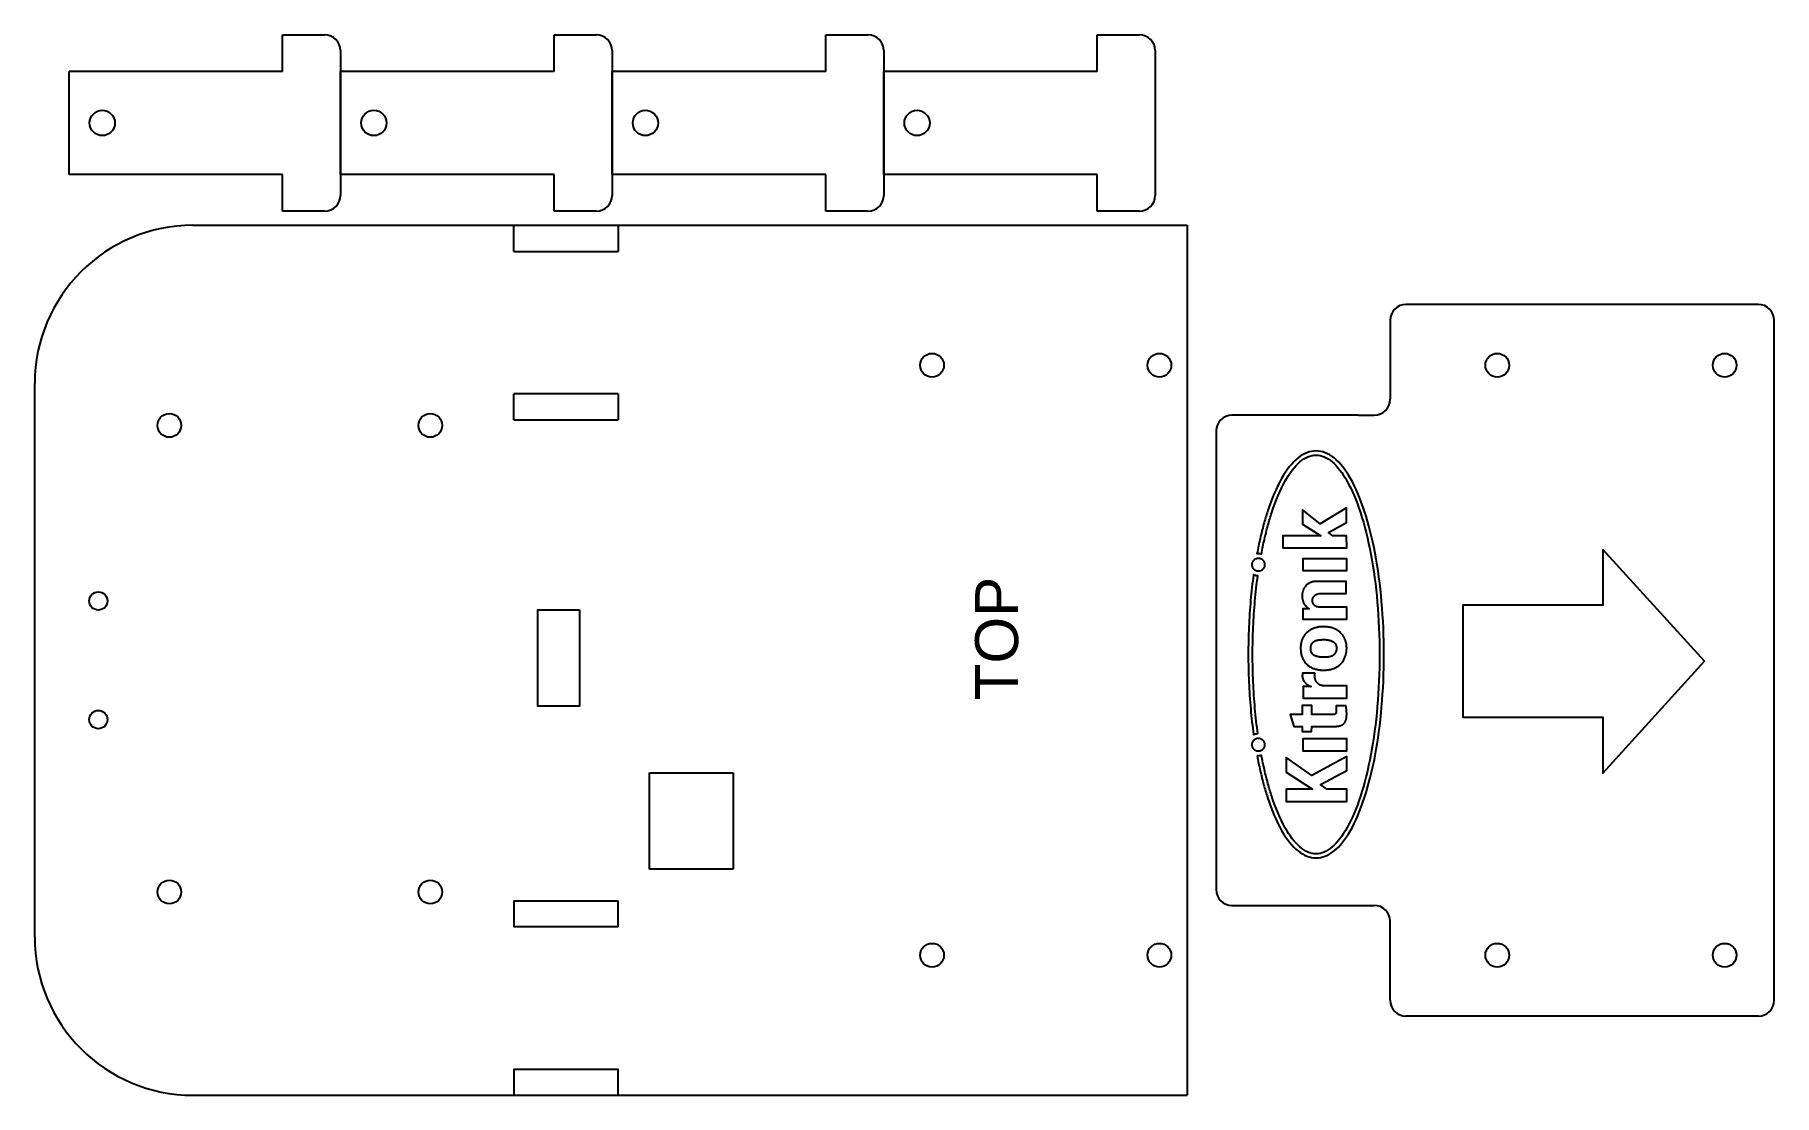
# Model space of a CAD drawing. Header units: millimetres. Extents: x 307 to 527, y 234 to 368.
import ezdxf

# ---------------------------------------------------------------- set-up
doc = ezdxf.new("R2010")
doc.units = ezdxf.units.MM
doc.header["$MEASUREMENT"] = 0
doc.layers.add('LAYER_1', color=7, linetype='Continuous')
doc.styles.get("Standard").update_dxf_attribs({"font": 'arial.ttf'})

# ---------------------------------------------------------------- blocks, each defined once
blk = doc.blocks.new('kitronik logo stritched')
at = {"layer": 'LAYER_1', "color": 7}
for points in [[(275.676, 1586.781), (275.581, 1586.763), (275.486, 1586.744), (275.392, 1586.725), (275.298, 1586.705), (275.205, 1586.686), (275.112, 1586.666), (275.02, 1586.645), (274.929, 1586.624), (274.838, 1586.603), (274.748, 1586.582), (274.659, 1586.56), (274.57, 1586.538), (274.481, 1586.516), (274.394, 1586.493), (274.307, 1586.47), (274.221, 1586.447), (274.135, 1586.423), (274.05, 1586.399), (273.966, 1586.374), (273.882, 1586.349), (273.799, 1586.324), (273.717, 1586.299), (273.636, 1586.273), (273.555, 1586.247), (273.311, 1586.165), (273.076, 1586.08), (272.851, 1585.994), (272.635, 1585.905), (272.429, 1585.814), (272.233, 1585.721), (272.047, 1585.625), (271.87, 1585.528), (271.704, 1585.429), (271.547, 1585.329), (271.401, 1585.226), (271.266, 1585.122), (271.14, 1585.017), (271.025, 1584.909), (270.921, 1584.801), (270.827, 1584.691), (270.744, 1584.58), (270.671, 1584.467), (270.61, 1584.354), (270.56, 1584.239), (270.52, 1584.124), (270.492, 1584.007), (270.475, 1583.89), (270.469, 1583.771), (270.475, 1583.653), (270.492, 1583.536), (270.52, 1583.419), (270.56, 1583.304), (270.61, 1583.189), (270.671, 1583.076), (270.744, 1582.963), (270.827, 1582.852), (270.921, 1582.742), (271.025, 1582.634), (271.14, 1582.527), (271.266, 1582.421), (271.401, 1582.317), (271.547, 1582.215), (271.704, 1582.114), (271.87, 1582.015), (272.047, 1581.918), (272.233, 1581.823), (272.429, 1581.73), (272.635, 1581.639), (272.851, 1581.55), (273.076, 1581.463), (273.311, 1581.379), (273.555, 1581.296), (273.802, 1581.218), (274.056, 1581.143), (274.316, 1581.071), (274.582, 1581.002), (274.854, 1580.936), (275.131, 1580.874), (275.414, 1580.814), (275.702, 1580.758), (275.996, 1580.704), (276.294, 1580.654), (276.596, 1580.608), (276.903, 1580.564), (277.215, 1580.524), (277.53, 1580.487), (277.849, 1580.454), (278.171, 1580.424), (278.497, 1580.397), (278.826, 1580.374), (279.158, 1580.355), (279.493, 1580.338), (279.83, 1580.326), (280.17, 1580.317), (280.512, 1580.311), (280.855, 1580.309), (281.199, 1580.311), (281.541, 1580.317), (281.88, 1580.326), (282.218, 1580.338), (282.552, 1580.355), (282.884, 1580.374), (283.213, 1580.397), (283.539, 1580.424), (283.862, 1580.454), (284.181, 1580.487), (284.496, 1580.524), (284.807, 1580.564), (285.114, 1580.608), (285.417, 1580.654), (285.715, 1580.704), (286.008, 1580.758), (286.296, 1580.814), (286.579, 1580.874), (286.857, 1580.936), (287.129, 1581.002), (287.395, 1581.071), (287.655, 1581.143), (287.908, 1581.218), (288.156, 1581.296), (288.4, 1581.379), (288.634, 1581.463), (288.86, 1581.55), (289.075, 1581.639), (289.281, 1581.73), (289.478, 1581.823), (289.664, 1581.918), (289.84, 1582.015), (290.007, 1582.114), (290.163, 1582.215), (290.309, 1582.317), (290.445, 1582.421), (290.571, 1582.527), (290.686, 1582.634), (290.79, 1582.742), (290.884, 1582.852), (290.967, 1582.963), (291.039, 1583.076), (291.101, 1583.189), (291.151, 1583.304), (291.191, 1583.419), (291.219, 1583.536), (291.236, 1583.653), (291.242, 1583.771), (291.236, 1583.89), (291.219, 1584.007), (291.191, 1584.124), (291.151, 1584.239), (291.101, 1584.354), (291.039, 1584.467), (290.967, 1584.58), (290.884, 1584.691), (290.79, 1584.801), (290.686, 1584.909), (290.571, 1585.017), (290.445, 1585.122), (290.309, 1585.226), (290.163, 1585.329), (290.007, 1585.429), (289.84, 1585.528), (289.664, 1585.625), (289.478, 1585.721), (289.281, 1585.814), (289.075, 1585.905), (288.86, 1585.994), (288.634, 1586.08), (288.4, 1586.165), (288.156, 1586.247), (288.074, 1586.273), (287.991, 1586.299), (287.908, 1586.325), (287.824, 1586.35), (287.739, 1586.375), (287.654, 1586.4), (287.568, 1586.424), (287.481, 1586.448), (287.393, 1586.472), (287.305, 1586.496), (287.216, 1586.519), (287.126, 1586.541), (287.036, 1586.564), (286.945, 1586.586), (286.854, 1586.607), (286.762, 1586.629), (286.669, 1586.65), (286.575, 1586.67), (286.481, 1586.691), (286.387, 1586.711), (286.292, 1586.73), (286.196, 1586.749), (286.099, 1586.768), (286.002, 1586.787), (286.003, 1586.784), (286.003, 1586.781), (286.004, 1586.778), (286.004, 1586.776), (286.004, 1586.773), (286.004, 1586.77), (286.005, 1586.767), (286.005, 1586.764), (286.005, 1586.762), (286.005, 1586.759), (286.005, 1586.756), (286.005, 1586.753), (286.006, 1586.75), (286.006, 1586.747), (286.006, 1586.744), (286.006, 1586.742), (286.006, 1586.739), (286.006, 1586.736), (286.006, 1586.733), (286.006, 1586.73), (286.006, 1586.727), (286.006, 1586.724), (286.006, 1586.721), (286.006, 1586.718), (286.006, 1586.711), (286.006, 1586.705), (286.006, 1586.698), (286.005, 1586.691), (286.005, 1586.685), (286.005, 1586.678), (286.004, 1586.672), (286.004, 1586.665), (286.003, 1586.659), (286.003, 1586.652), (286.002, 1586.646), (286.001, 1586.639), (286, 1586.633), (285.999, 1586.626), (285.998, 1586.62), (285.997, 1586.613), (285.996, 1586.607), (285.995, 1586.601), (285.994, 1586.594), (285.993, 1586.588), (285.991, 1586.582), (285.99, 1586.575), (285.989, 1586.569), (285.987, 1586.563), (286.082, 1586.545), (286.176, 1586.526), (286.27, 1586.507), (286.363, 1586.488), (286.455, 1586.469), (286.547, 1586.449), (286.639, 1586.428), (286.729, 1586.408), (286.819, 1586.387), (286.909, 1586.366), (286.998, 1586.344), (287.086, 1586.322), (287.174, 1586.3), (287.261, 1586.278), (287.347, 1586.255), (287.433, 1586.232), (287.518, 1586.208), (287.602, 1586.184), (287.686, 1586.16), (287.769, 1586.135), (287.851, 1586.11), (287.933, 1586.085), (288.014, 1586.06), (288.094, 1586.034), (288.323, 1585.957), (288.544, 1585.877), (288.756, 1585.796), (288.959, 1585.713), (289.154, 1585.627), (289.34, 1585.54), (289.517, 1585.452), (289.685, 1585.361), (289.843, 1585.27), (289.992, 1585.176), (290.132, 1585.082), (290.262, 1584.986), (290.382, 1584.889), (290.493, 1584.791), (290.593, 1584.691), (290.683, 1584.592), (290.764, 1584.491), (290.834, 1584.389), (290.893, 1584.287), (290.942, 1584.185), (290.98, 1584.082), (291.008, 1583.979), (291.024, 1583.875), (291.03, 1583.771), (291.024, 1583.668), (291.008, 1583.564), (290.98, 1583.461), (290.942, 1583.358), (290.893, 1583.256), (290.834, 1583.154), (290.764, 1583.052), (290.683, 1582.952), (290.593, 1582.852), (290.493, 1582.752), (290.382, 1582.654), (290.262, 1582.557), (290.132, 1582.461), (289.992, 1582.367), (289.843, 1582.273), (289.685, 1582.182), (289.517, 1582.091), (289.34, 1582.002), (289.154, 1581.915), (288.959, 1581.83), (288.756, 1581.747), (288.544, 1581.665), (288.323, 1581.586), (288.094, 1581.509), (287.849, 1581.432), (287.598, 1581.357), (287.34, 1581.286), (287.076, 1581.218), (286.807, 1581.153), (286.532, 1581.091), (286.252, 1581.032), (285.966, 1580.976), (285.675, 1580.924), (285.38, 1580.874), (285.08, 1580.828), (284.775, 1580.785), (284.467, 1580.745), (284.154, 1580.709), (283.838, 1580.676), (283.518, 1580.646), (283.195, 1580.62), (282.868, 1580.597), (282.539, 1580.578), (282.207, 1580.562), (281.872, 1580.549), (281.535, 1580.541), (281.196, 1580.535), (280.855, 1580.533), (280.514, 1580.535), (280.175, 1580.541), (279.838, 1580.549), (279.504, 1580.562), (279.171, 1580.578), (278.842, 1580.597), (278.516, 1580.62), (278.192, 1580.646), (277.872, 1580.676), (277.556, 1580.709), (277.244, 1580.745), (276.935, 1580.785), (276.631, 1580.828), (276.331, 1580.874), (276.035, 1580.924), (275.744, 1580.976), (275.459, 1581.032), (275.178, 1581.091), (274.903, 1581.153), (274.634, 1581.218), (274.371, 1581.286), (274.113, 1581.357), (273.862, 1581.432), (273.617, 1581.509), (273.388, 1581.586), (273.167, 1581.665), (272.955, 1581.747), (272.751, 1581.83), (272.557, 1581.915), (272.371, 1582.002), (272.194, 1582.091), (272.026, 1582.182), (271.868, 1582.273), (271.719, 1582.367), (271.579, 1582.461), (271.449, 1582.557), (271.329, 1582.654), (271.218, 1582.752), (271.118, 1582.852), (271.027, 1582.952), (270.947, 1583.052), (270.877, 1583.154), (270.818, 1583.256), (270.769, 1583.358), (270.73, 1583.461), (270.703, 1583.564), (270.686, 1583.668), (270.681, 1583.771), (270.686, 1583.875), (270.703, 1583.979), (270.73, 1584.082), (270.769, 1584.185), (270.818, 1584.287), (270.877, 1584.389), (270.947, 1584.491), (271.027, 1584.592), (271.118, 1584.691), (271.218, 1584.791), (271.329, 1584.889), (271.449, 1584.986), (271.579, 1585.082), (271.719, 1585.176), (271.868, 1585.27), (272.026, 1585.361), (272.194, 1585.452), (272.371, 1585.54), (272.557, 1585.627), (272.751, 1585.713), (272.955, 1585.796), (273.167, 1585.877), (273.388, 1585.957), (273.617, 1586.034), (273.696, 1586.059), (273.776, 1586.084), (273.856, 1586.109), (273.938, 1586.134), (274.019, 1586.158), (274.102, 1586.182), (274.185, 1586.206), (274.269, 1586.229), (274.354, 1586.252), (274.439, 1586.275), (274.525, 1586.297), (274.611, 1586.319), (274.698, 1586.341), (274.786, 1586.362), (274.874, 1586.383), (274.963, 1586.404), (275.052, 1586.424), (275.142, 1586.444), (275.233, 1586.464), (275.324, 1586.484), (275.416, 1586.503), (275.508, 1586.521), (275.601, 1586.54), (275.695, 1586.558), (275.693, 1586.564), (275.691, 1586.571), (275.69, 1586.577), (275.688, 1586.584), (275.687, 1586.59), (275.685, 1586.597), (275.684, 1586.603), (275.683, 1586.61), (275.681, 1586.616), (275.68, 1586.623), (275.679, 1586.63), (275.678, 1586.636), (275.677, 1586.643), (275.677, 1586.649), (275.676, 1586.656), (275.675, 1586.663), (275.674, 1586.67), (275.674, 1586.677), (275.673, 1586.683), (275.673, 1586.69), (275.673, 1586.697), (275.673, 1586.704), (275.672, 1586.711), (275.672, 1586.718)], [(275.672, 1586.718), (275.672, 1586.721), (275.672, 1586.723), (275.673, 1586.726), (275.673, 1586.728), (275.673, 1586.731), (275.673, 1586.734), (275.673, 1586.736), (275.673, 1586.739), (275.673, 1586.741), (275.673, 1586.744), (275.673, 1586.747), (275.674, 1586.749), (275.674, 1586.752), (275.674, 1586.754), (275.674, 1586.757), (275.674, 1586.76), (275.674, 1586.762), (275.675, 1586.765), (275.675, 1586.768), (275.675, 1586.77), (275.675, 1586.773), (275.675, 1586.776), (275.676, 1586.778), (275.676, 1586.781)], [(273.349, 1585.302), (273.349, 1582.208), (273.98, 1582.208), (273.98, 1583.229), (274.224, 1583.54), (274.934, 1582.208), (275.649, 1582.208), (274.683, 1583.991), (275.593, 1585.302), (274.845, 1585.302), (273.973, 1583.954), (273.973, 1585.302), (273.349, 1585.302), (273.349, 1585.302)], [(286.287, 1585.467), (286.287, 1582.208), (286.906, 1582.222), (286.906, 1582.921), (287.075, 1583.14), (287.586, 1582.223), (288.337, 1582.223), (287.52, 1583.558), (288.235, 1584.465), (287.504, 1584.465), (286.909, 1583.524), (286.909, 1585.467), (286.287, 1585.467), (286.287, 1585.467)], [(275.943, 1582.208), (276.547, 1582.208), (276.547, 1584.446), (275.943, 1584.446), (275.943, 1582.208), (275.943, 1582.208)], [(281.156, 1584.045), (281.211, 1584.042), (281.228, 1584.04), (281.244, 1584.038), (281.26, 1584.035), (281.274, 1584.033), (281.288, 1584.029), (281.302, 1584.026), (281.315, 1584.022), (281.327, 1584.019), (281.338, 1584.015), (281.35, 1584.01), (281.36, 1584.006), (281.37, 1584.001), (281.38, 1583.996), (281.389, 1583.991), (281.398, 1583.986), (281.407, 1583.981), (281.415, 1583.976), (281.422, 1583.971), (281.43, 1583.966), (281.437, 1583.96), (281.451, 1583.949), (281.465, 1583.936), (281.478, 1583.923), (281.491, 1583.908), (281.503, 1583.893), (281.514, 1583.876), (281.525, 1583.859), (281.535, 1583.841), (281.544, 1583.821), (281.553, 1583.8), (281.561, 1583.778), (281.569, 1583.755), (281.576, 1583.73), (281.582, 1583.704), (281.588, 1583.677), (281.593, 1583.649), (281.597, 1583.618), (281.601, 1583.587), (281.604, 1583.554), (281.607, 1583.519), (281.609, 1583.483), (281.611, 1583.445), (281.611, 1583.406), (281.612, 1583.365), (281.611, 1583.323), (281.609, 1583.282), (281.607, 1583.242), (281.602, 1583.202), (281.597, 1583.163), (281.59, 1583.125), (281.581, 1583.088), (281.571, 1583.053), (281.56, 1583.018), (281.547, 1582.985), (281.532, 1582.953), (281.516, 1582.923), (281.498, 1582.895), (281.478, 1582.868), (281.456, 1582.843), (281.433, 1582.821), (281.407, 1582.801), (281.379, 1582.783), (281.35, 1582.767), (281.318, 1582.754), (281.284, 1582.744), (281.248, 1582.737), (281.209, 1582.732), (281.168, 1582.73), (281.14, 1582.731), (281.113, 1582.733), (281.088, 1582.737), (281.063, 1582.741), (281.039, 1582.747), (281.017, 1582.754), (280.995, 1582.761), (280.975, 1582.77), (280.955, 1582.779), (280.937, 1582.789), (280.919, 1582.799), (280.903, 1582.81), (280.887, 1582.822), (280.873, 1582.833), (280.859, 1582.845), (280.846, 1582.857), (280.834, 1582.869), (280.823, 1582.881), (280.813, 1582.893), (280.803, 1582.905), (280.795, 1582.916), (280.787, 1582.927), (280.78, 1582.938), (280.773, 1582.947), (280.769, 1582.957), (280.764, 1582.967), (280.759, 1582.977), (280.755, 1582.989), (280.751, 1583.002), (280.746, 1583.016), (280.743, 1583.03), (280.739, 1583.046), (280.735, 1583.062), (280.732, 1583.079), (280.729, 1583.097), (280.726, 1583.115), (280.723, 1583.135), (280.721, 1583.155), (280.719, 1583.176), (280.717, 1583.197), (280.715, 1583.22), (280.713, 1583.243), (280.712, 1583.267), (280.711, 1583.291), (280.71, 1583.316), (280.709, 1583.342), (280.709, 1583.368), (280.709, 1583.395), (280.709, 1583.435), (280.71, 1583.474), (280.713, 1583.511), (280.716, 1583.547), (280.72, 1583.582), (280.724, 1583.615), (280.73, 1583.646), (280.736, 1583.677), (280.742, 1583.706), (280.75, 1583.734), (280.758, 1583.76), (280.767, 1583.785), (280.776, 1583.808), (280.786, 1583.831), (280.796, 1583.852), (280.807, 1583.871), (280.818, 1583.89), (280.83, 1583.907), (280.842, 1583.922), (280.854, 1583.937), (280.867, 1583.95), (280.88, 1583.961), (280.894, 1583.972), (280.907, 1583.981), (280.918, 1583.988), (280.93, 1583.994), (280.941, 1584), (280.953, 1584.005), (280.964, 1584.01), (280.976, 1584.014), (280.988, 1584.018), (280.999, 1584.022), (281.011, 1584.026), (281.022, 1584.029), (281.033, 1584.031), (281.044, 1584.034), (281.055, 1584.036), (281.065, 1584.038), (281.075, 1584.039), (281.084, 1584.041), (281.093, 1584.042), (281.101, 1584.043), (281.109, 1584.044), (281.116, 1584.044), (281.122, 1584.045), (281.128, 1584.045), (281.132, 1584.045), (281.136, 1584.045), (281.156, 1584.045)], [(285.134, 1582.208), (285.737, 1582.208), (285.737, 1584.446), (285.134, 1584.446), (285.134, 1582.208), (285.134, 1582.208)]]:
    blk.add_lwpolyline(points, dxfattribs=at)
for points in [[(276.563, 1586.718), (276.562, 1586.741), (276.56, 1586.763), (276.556, 1586.785), (276.551, 1586.807), (276.545, 1586.828), (276.538, 1586.848), (276.529, 1586.868), (276.519, 1586.887), (276.508, 1586.905), (276.496, 1586.923), (276.483, 1586.939), (276.47, 1586.955), (276.455, 1586.969), (276.439, 1586.983), (276.422, 1586.996), (276.405, 1587.007), (276.387, 1587.017), (276.368, 1587.026), (276.349, 1587.034), (276.329, 1587.041), (276.309, 1587.046), (276.288, 1587.05), (276.267, 1587.052), (276.245, 1587.053), (276.223, 1587.052), (276.202, 1587.05), (276.181, 1587.046), (276.161, 1587.041), (276.141, 1587.034), (276.121, 1587.026), (276.103, 1587.017), (276.085, 1587.007), (276.067, 1586.996), (276.051, 1586.983), (276.035, 1586.969), (276.021, 1586.955), (276.007, 1586.939), (275.994, 1586.923), (275.982, 1586.905), (275.971, 1586.887), (275.961, 1586.868), (275.952, 1586.848), (275.945, 1586.828), (275.939, 1586.807), (275.934, 1586.785), (275.93, 1586.763), (275.928, 1586.741), (275.928, 1586.718), (275.928, 1586.695), (275.93, 1586.672), (275.934, 1586.65), (275.939, 1586.629), (275.945, 1586.608), (275.952, 1586.588), (275.961, 1586.568), (275.971, 1586.549), (275.982, 1586.531), (275.994, 1586.513), (276.007, 1586.497), (276.021, 1586.481), (276.035, 1586.467), (276.051, 1586.453), (276.067, 1586.44), (276.085, 1586.429), (276.103, 1586.419), (276.121, 1586.409), (276.141, 1586.402), (276.161, 1586.395), (276.181, 1586.39), (276.202, 1586.386), (276.223, 1586.384), (276.245, 1586.383), (276.267, 1586.384), (276.288, 1586.386), (276.309, 1586.39), (276.329, 1586.395), (276.349, 1586.402), (276.368, 1586.409), (276.387, 1586.419), (276.405, 1586.429), (276.422, 1586.44), (276.439, 1586.453), (276.455, 1586.467), (276.47, 1586.481), (276.483, 1586.497), (276.496, 1586.513), (276.508, 1586.531), (276.519, 1586.549), (276.529, 1586.568), (276.538, 1586.588), (276.545, 1586.608), (276.551, 1586.629), (276.556, 1586.65), (276.56, 1586.672), (276.562, 1586.695)], [(280.855, 1587.01), (281.03, 1587.009), (281.205, 1587.008), (281.379, 1587.006), (281.552, 1587.002), (281.725, 1586.998), (281.897, 1586.993), (282.069, 1586.987), (282.24, 1586.98), (282.41, 1586.972), (282.579, 1586.963), (282.748, 1586.953), (282.916, 1586.943), (283.084, 1586.931), (283.25, 1586.919), (283.416, 1586.905), (283.581, 1586.891), (283.744, 1586.876), (283.907, 1586.86), (284.069, 1586.843), (284.231, 1586.825), (284.391, 1586.806), (284.55, 1586.787), (284.708, 1586.766), (284.865, 1586.745), (284.865, 1586.755), (284.866, 1586.765), (284.866, 1586.774), (284.867, 1586.784), (284.868, 1586.794), (284.869, 1586.803), (284.871, 1586.813), (284.872, 1586.822), (284.874, 1586.831), (284.876, 1586.841), (284.877, 1586.85), (284.879, 1586.859), (284.882, 1586.868), (284.884, 1586.877), (284.886, 1586.886), (284.889, 1586.895), (284.891, 1586.904), (284.894, 1586.913), (284.897, 1586.921), (284.9, 1586.93), (284.903, 1586.939), (284.907, 1586.947), (284.91, 1586.956), (284.914, 1586.964), (284.755, 1586.986), (284.595, 1587.007), (284.434, 1587.027), (284.272, 1587.046), (284.109, 1587.064), (283.945, 1587.081), (283.78, 1587.097), (283.614, 1587.113), (283.447, 1587.127), (283.279, 1587.141), (283.111, 1587.153), (282.942, 1587.165), (282.771, 1587.176), (282.6, 1587.186), (282.429, 1587.195), (282.256, 1587.203), (282.083, 1587.21), (281.91, 1587.216), (281.735, 1587.222), (281.561, 1587.226), (281.385, 1587.229), (281.209, 1587.232), (281.032, 1587.233), (280.855, 1587.234), (280.677, 1587.233), (280.499, 1587.232), (280.322, 1587.229), (280.145, 1587.226), (279.969, 1587.221), (279.793, 1587.216), (279.618, 1587.21), (279.444, 1587.202), (279.27, 1587.194), (279.097, 1587.185), (278.925, 1587.175), (278.754, 1587.164), (278.583, 1587.152), (278.413, 1587.139), (278.245, 1587.125), (278.077, 1587.11), (277.909, 1587.095), (277.743, 1587.078), (277.578, 1587.061), (277.414, 1587.042), (277.251, 1587.023), (277.089, 1587.003), (276.928, 1586.982), (276.769, 1586.96), (276.772, 1586.952), (276.775, 1586.943), (276.778, 1586.935), (276.781, 1586.926), (276.784, 1586.917), (276.787, 1586.909), (276.79, 1586.9), (276.792, 1586.891), (276.795, 1586.882), (276.797, 1586.873), (276.799, 1586.864), (276.801, 1586.855), (276.803, 1586.846), (276.805, 1586.836), (276.807, 1586.827), (276.808, 1586.818), (276.81, 1586.809), (276.811, 1586.799), (276.812, 1586.79), (276.813, 1586.78), (276.814, 1586.771), (276.815, 1586.761), (276.815, 1586.752), (276.816, 1586.742), (276.974, 1586.763), (277.133, 1586.784), (277.293, 1586.804), (277.454, 1586.823), (277.616, 1586.841), (277.779, 1586.858), (277.944, 1586.874), (278.109, 1586.889), (278.275, 1586.904), (278.442, 1586.917), (278.61, 1586.93), (278.778, 1586.941), (278.948, 1586.952), (279.118, 1586.962), (279.289, 1586.971), (279.461, 1586.979), (279.633, 1586.986), (279.806, 1586.993), (279.979, 1586.998), (280.154, 1587.002), (280.328, 1587.006), (280.503, 1587.008), (280.679, 1587.009)], [(285.752, 1586.718), (285.752, 1586.741), (285.749, 1586.763), (285.746, 1586.785), (285.741, 1586.807), (285.735, 1586.828), (285.727, 1586.848), (285.719, 1586.868), (285.709, 1586.887), (285.698, 1586.905), (285.686, 1586.923), (285.673, 1586.939), (285.66, 1586.955), (285.645, 1586.969), (285.629, 1586.983), (285.613, 1586.996), (285.595, 1587.007), (285.577, 1587.017), (285.559, 1587.026), (285.539, 1587.034), (285.52, 1587.041), (285.499, 1587.046), (285.478, 1587.05), (285.457, 1587.052), (285.435, 1587.053), (285.413, 1587.052), (285.392, 1587.05), (285.371, 1587.046), (285.351, 1587.041), (285.331, 1587.034), (285.311, 1587.026), (285.293, 1587.017), (285.275, 1587.007), (285.257, 1586.996), (285.241, 1586.983), (285.225, 1586.969), (285.21, 1586.955), (285.196, 1586.939), (285.183, 1586.923), (285.172, 1586.905), (285.161, 1586.887), (285.151, 1586.868), (285.142, 1586.848), (285.135, 1586.828), (285.129, 1586.807), (285.124, 1586.785), (285.12, 1586.763), (285.118, 1586.741), (285.117, 1586.718), (285.118, 1586.695), (285.12, 1586.672), (285.124, 1586.65), (285.129, 1586.629), (285.135, 1586.608), (285.142, 1586.588), (285.151, 1586.568), (285.161, 1586.549), (285.172, 1586.531), (285.183, 1586.513), (285.196, 1586.497), (285.21, 1586.481), (285.225, 1586.467), (285.241, 1586.453), (285.257, 1586.44), (285.275, 1586.429), (285.293, 1586.419), (285.311, 1586.409), (285.331, 1586.402), (285.351, 1586.395), (285.371, 1586.39), (285.392, 1586.386), (285.413, 1586.384), (285.435, 1586.383), (285.457, 1586.384), (285.478, 1586.386), (285.499, 1586.39), (285.52, 1586.395), (285.539, 1586.402), (285.559, 1586.409), (285.577, 1586.419), (285.595, 1586.429), (285.613, 1586.44), (285.629, 1586.453), (285.645, 1586.467), (285.66, 1586.481), (285.673, 1586.497), (285.686, 1586.513), (285.698, 1586.531), (285.709, 1586.549), (285.719, 1586.568), (285.727, 1586.588), (285.735, 1586.608), (285.741, 1586.629), (285.746, 1586.65), (285.749, 1586.672), (285.752, 1586.695)], [(277.708, 1582.212), (277.713, 1582.212), (277.718, 1582.211), (277.723, 1582.211), (277.728, 1582.211), (277.733, 1582.21), (277.738, 1582.21), (277.744, 1582.21), (277.749, 1582.209), (277.754, 1582.209), (277.759, 1582.209), (277.765, 1582.209), (277.77, 1582.209), (277.775, 1582.208), (277.781, 1582.208), (277.786, 1582.208), (277.791, 1582.208), (277.797, 1582.208), (277.802, 1582.208), (277.807, 1582.208), (277.813, 1582.208), (277.818, 1582.208), (277.824, 1582.208), (277.829, 1582.208), (277.834, 1582.208), (277.852, 1582.208), (277.871, 1582.209), (277.89, 1582.209), (277.909, 1582.21), (277.93, 1582.212), (277.95, 1582.213), (277.971, 1582.215), (277.992, 1582.216), (278.012, 1582.218), (278.033, 1582.22), (278.053, 1582.223), (278.073, 1582.225), (278.092, 1582.227), (278.111, 1582.229), (278.129, 1582.232), (278.146, 1582.234), (278.163, 1582.236), (278.178, 1582.238), (278.191, 1582.24), (278.204, 1582.242), (278.215, 1582.244), (278.224, 1582.246), (278.232, 1582.247), (278.238, 1582.248), (278.238, 1582.754), (278.229, 1582.754), (278.219, 1582.754), (278.208, 1582.754), (278.196, 1582.753), (278.184, 1582.753), (278.172, 1582.753), (278.159, 1582.752), (278.145, 1582.752), (278.132, 1582.751), (278.118, 1582.75), (278.104, 1582.75), (278.09, 1582.749), (278.076, 1582.749), (278.062, 1582.748), (278.048, 1582.747), (278.034, 1582.747), (278.021, 1582.746), (278.008, 1582.746), (277.995, 1582.745), (277.983, 1582.745), (277.972, 1582.745), (277.961, 1582.745), (277.951, 1582.744), (277.942, 1582.744), (277.94, 1582.744), (277.937, 1582.744), (277.933, 1582.745), (277.929, 1582.745), (277.925, 1582.745), (277.919, 1582.745), (277.913, 1582.746), (277.907, 1582.747), (277.901, 1582.748), (277.894, 1582.75), (277.886, 1582.751), (277.879, 1582.753), (277.872, 1582.756), (277.864, 1582.759), (277.856, 1582.762), (277.849, 1582.766), (277.842, 1582.77), (277.834, 1582.775), (277.828, 1582.78), (277.821, 1582.786), (277.815, 1582.793), (277.809, 1582.8), (277.804, 1582.808), (277.799, 1582.816), (277.797, 1582.821), (277.794, 1582.826), (277.793, 1582.831), (277.791, 1582.836), (277.789, 1582.842), (277.788, 1582.847), (277.787, 1582.853), (277.786, 1582.859), (277.785, 1582.866), (277.785, 1582.872), (277.784, 1582.879), (277.784, 1582.886), (277.783, 1582.893), (277.783, 1582.901), (277.783, 1582.909), (277.783, 1582.917), (277.783, 1582.925), (277.783, 1582.934), (277.783, 1582.943), (277.783, 1582.953), (277.783, 1582.963), (277.783, 1582.973), (277.783, 1582.984), (277.783, 1582.995), (277.783, 1583.99), (277.783, 1583.99), (278.247, 1583.99), (278.247, 1584.484), (277.783, 1584.484), (277.783, 1585.087), (277.183, 1584.901), (277.183, 1584.484), (276.914, 1584.484), (276.914, 1584), (277.183, 1583.995), (277.183, 1582.927), (277.183, 1582.901), (277.183, 1582.876), (277.183, 1582.85), (277.183, 1582.824), (277.183, 1582.797), (277.184, 1582.771), (277.185, 1582.745), (277.187, 1582.719), (277.189, 1582.693), (277.191, 1582.668), (277.195, 1582.642), (277.199, 1582.617), (277.204, 1582.592), (277.209, 1582.567), (277.216, 1582.543), (277.224, 1582.519), (277.233, 1582.496), (277.243, 1582.473), (277.254, 1582.45), (277.267, 1582.429), (277.281, 1582.408), (277.297, 1582.387), (277.314, 1582.367), (277.333, 1582.348), (277.351, 1582.332), (277.368, 1582.317), (277.387, 1582.304), (277.405, 1582.291), (277.424, 1582.28), (277.442, 1582.27), (277.461, 1582.261), (277.48, 1582.253), (277.498, 1582.246), (277.516, 1582.24), (277.534, 1582.235), (277.552, 1582.23), (277.569, 1582.227), (277.586, 1582.223), (277.602, 1582.221), (277.617, 1582.219), (277.632, 1582.217), (277.646, 1582.216), (277.659, 1582.215), (277.671, 1582.214), (277.682, 1582.213), (277.692, 1582.213), (277.7, 1582.213)], [(279.892, 1583.825), (279.892, 1584.468), (279.882, 1584.468), (279.872, 1584.467), (279.862, 1584.468), (279.851, 1584.468), (279.839, 1584.469), (279.827, 1584.47), (279.815, 1584.471), (279.802, 1584.472), (279.788, 1584.473), (279.774, 1584.474), (279.759, 1584.474), (279.743, 1584.474), (279.727, 1584.473), (279.71, 1584.471), (279.693, 1584.469), (279.674, 1584.466), (279.655, 1584.462), (279.635, 1584.457), (279.615, 1584.451), (279.593, 1584.443), (279.571, 1584.434), (279.547, 1584.424), (279.523, 1584.412), (279.498, 1584.398), (279.482, 1584.388), (279.466, 1584.377), (279.45, 1584.364), (279.435, 1584.351), (279.419, 1584.336), (279.404, 1584.32), (279.389, 1584.304), (279.374, 1584.287), (279.359, 1584.27), (279.345, 1584.252), (279.331, 1584.234), (279.318, 1584.215), (279.305, 1584.197), (279.293, 1584.178), (279.281, 1584.16), (279.27, 1584.142), (279.26, 1584.125), (279.25, 1584.108), (279.242, 1584.092), (279.234, 1584.076), (279.226, 1584.061), (279.22, 1584.048), (279.215, 1584.035), (279.211, 1584.024), (279.211, 1584.427), (278.622, 1584.427), (278.622, 1584.427), (278.622, 1582.208), (279.257, 1582.208), (279.257, 1583.403), (279.258, 1583.423), (279.26, 1583.443), (279.263, 1583.462), (279.267, 1583.482), (279.272, 1583.501), (279.278, 1583.519), (279.285, 1583.538), (279.292, 1583.556), (279.301, 1583.574), (279.31, 1583.591), (279.32, 1583.608), (279.33, 1583.625), (279.341, 1583.641), (279.352, 1583.656), (279.364, 1583.671), (279.376, 1583.685), (279.389, 1583.698), (279.401, 1583.711), (279.414, 1583.723), (279.427, 1583.734), (279.44, 1583.745), (279.452, 1583.754), (279.465, 1583.763), (279.478, 1583.77), (279.499, 1583.782), (279.52, 1583.791), (279.543, 1583.8), (279.565, 1583.808), (279.588, 1583.814), (279.611, 1583.819), (279.635, 1583.824), (279.658, 1583.827), (279.681, 1583.83), (279.703, 1583.832), (279.725, 1583.833), (279.746, 1583.834), (279.766, 1583.834), (279.786, 1583.834), (279.804, 1583.833), (279.821, 1583.832), (279.836, 1583.831), (279.85, 1583.83), (279.862, 1583.829), (279.872, 1583.828), (279.881, 1583.827), (279.887, 1583.826), (279.89, 1583.825)], [(280.845, 1584.53), (280.797, 1584.517), (280.752, 1584.503), (280.708, 1584.487), (280.666, 1584.47), (280.627, 1584.451), (280.589, 1584.432), (280.554, 1584.411), (280.52, 1584.39), (280.488, 1584.368), (280.458, 1584.345), (280.43, 1584.322), (280.403, 1584.299), (280.379, 1584.275), (280.355, 1584.251), (280.334, 1584.227), (280.314, 1584.204), (280.295, 1584.181), (280.267, 1584.143), (280.242, 1584.105), (280.218, 1584.066), (280.197, 1584.027), (280.177, 1583.987), (280.159, 1583.948), (280.144, 1583.909), (280.129, 1583.87), (280.117, 1583.832), (280.106, 1583.794), (280.096, 1583.757), (280.088, 1583.72), (280.081, 1583.685), (280.075, 1583.65), (280.07, 1583.617), (280.065, 1583.585), (280.062, 1583.554), (280.06, 1583.525), (280.058, 1583.498), (280.057, 1583.472), (280.056, 1583.448), (280.055, 1583.427), (280.055, 1583.407), (280.055, 1583.39), (280.056, 1583.333), (280.058, 1583.278), (280.063, 1583.225), (280.068, 1583.174), (280.075, 1583.125), (280.084, 1583.078), (280.094, 1583.032), (280.104, 1582.989), (280.116, 1582.947), (280.129, 1582.907), (280.142, 1582.869), (280.157, 1582.833), (280.172, 1582.798), (280.187, 1582.765), (280.203, 1582.734), (280.219, 1582.704), (280.236, 1582.677), (280.252, 1582.65), (280.269, 1582.626), (280.286, 1582.603), (280.303, 1582.582), (280.319, 1582.562), (280.335, 1582.544), (280.351, 1582.527), (280.387, 1582.491), (280.424, 1582.458), (280.463, 1582.428), (280.502, 1582.4), (280.542, 1582.375), (280.582, 1582.352), (280.623, 1582.331), (280.663, 1582.312), (280.704, 1582.295), (280.744, 1582.28), (280.784, 1582.267), (280.822, 1582.256), (280.86, 1582.246), (280.897, 1582.238), (280.933, 1582.23), (280.967, 1582.225), (280.999, 1582.22), (281.029, 1582.216), (281.057, 1582.213), (281.083, 1582.211), (281.107, 1582.21), (281.128, 1582.209), (281.146, 1582.208), (281.16, 1582.208), (281.208, 1582.209), (281.254, 1582.211), (281.299, 1582.215), (281.342, 1582.22), (281.384, 1582.226), (281.424, 1582.233), (281.462, 1582.242), (281.5, 1582.251), (281.535, 1582.262), (281.57, 1582.273), (281.603, 1582.285), (281.634, 1582.297), (281.664, 1582.311), (281.693, 1582.324), (281.72, 1582.338), (281.746, 1582.352), (281.771, 1582.367), (281.794, 1582.381), (281.816, 1582.396), (281.837, 1582.41), (281.856, 1582.425), (281.874, 1582.439), (281.891, 1582.452), (281.906, 1582.466), (281.924, 1582.483), (281.943, 1582.501), (281.963, 1582.522), (281.983, 1582.544), (282.003, 1582.568), (282.023, 1582.593), (282.044, 1582.621), (282.064, 1582.65), (282.084, 1582.681), (282.104, 1582.714), (282.123, 1582.749), (282.142, 1582.786), (282.16, 1582.825), (282.177, 1582.865), (282.193, 1582.908), (282.208, 1582.953), (282.222, 1583), (282.234, 1583.049), (282.245, 1583.099), (282.254, 1583.152), (282.261, 1583.208), (282.266, 1583.265), (282.27, 1583.324), (282.271, 1583.386), (282.27, 1583.43), (282.268, 1583.475), (282.265, 1583.519), (282.26, 1583.563), (282.255, 1583.607), (282.247, 1583.651), (282.239, 1583.694), (282.229, 1583.737), (282.218, 1583.779), (282.206, 1583.821), (282.192, 1583.862), (282.177, 1583.903), (282.161, 1583.943), (282.143, 1583.982), (282.124, 1584.021), (282.104, 1584.058), (282.082, 1584.095), (282.059, 1584.13), (282.034, 1584.165), (282.009, 1584.199), (281.981, 1584.231), (281.953, 1584.262), (281.923, 1584.292), (281.891, 1584.321), (281.867, 1584.341), (281.843, 1584.36), (281.818, 1584.379), (281.793, 1584.396), (281.768, 1584.412), (281.743, 1584.427), (281.717, 1584.441), (281.691, 1584.454), (281.665, 1584.466), (281.639, 1584.478), (281.612, 1584.488), (281.585, 1584.498), (281.558, 1584.507), (281.531, 1584.515), (281.503, 1584.523), (281.476, 1584.529), (281.447, 1584.535), (281.419, 1584.541), (281.391, 1584.545), (281.362, 1584.549), (281.333, 1584.553), (281.303, 1584.556), (281.274, 1584.558), (281.244, 1584.56), (281.18, 1584.563), (281.18, 1584.563), (281.18, 1584.563), (281.002, 1584.556), (280.948, 1584.549), (280.895, 1584.54)], [(283.582, 1583.96), (283.604, 1583.96), (283.624, 1583.959), (283.643, 1583.957), (283.662, 1583.954), (283.68, 1583.95), (283.697, 1583.946), (283.713, 1583.941), (283.728, 1583.936), (283.743, 1583.93), (283.757, 1583.923), (283.77, 1583.916), (283.782, 1583.909), (283.794, 1583.901), (283.806, 1583.893), (283.816, 1583.884), (283.827, 1583.875), (283.836, 1583.866), (283.846, 1583.857), (283.854, 1583.848), (283.863, 1583.838), (283.871, 1583.829), (283.878, 1583.819), (283.885, 1583.81), (283.892, 1583.8), (283.897, 1583.794), (283.901, 1583.786), (283.906, 1583.778), (283.911, 1583.77), (283.916, 1583.761), (283.92, 1583.751), (283.925, 1583.741), (283.929, 1583.73), (283.934, 1583.718), (283.938, 1583.706), (283.942, 1583.693), (283.946, 1583.68), (283.95, 1583.667), (283.954, 1583.653), (283.957, 1583.638), (283.96, 1583.623), (283.963, 1583.608), (283.966, 1583.592), (283.968, 1583.575), (283.97, 1583.558), (283.971, 1583.541), (283.973, 1583.524), (283.973, 1583.506), (283.973, 1583.487), (283.973, 1582.232), (284.582, 1582.232), (284.582, 1582.232), (284.582, 1583.751), (284.581, 1583.784), (284.579, 1583.818), (284.576, 1583.85), (284.572, 1583.883), (284.567, 1583.914), (284.56, 1583.945), (284.553, 1583.976), (284.544, 1584.006), (284.533, 1584.035), (284.522, 1584.064), (284.509, 1584.092), (284.495, 1584.119), (284.479, 1584.146), (284.463, 1584.172), (284.444, 1584.198), (284.425, 1584.222), (284.404, 1584.246), (284.382, 1584.27), (284.358, 1584.292), (284.333, 1584.314), (284.307, 1584.335), (284.279, 1584.355), (284.25, 1584.374), (284.219, 1584.393), (284.2, 1584.403), (284.182, 1584.413), (284.163, 1584.421), (284.144, 1584.429), (284.125, 1584.437), (284.106, 1584.443), (284.087, 1584.449), (284.069, 1584.455), (284.05, 1584.459), (284.032, 1584.464), (284.015, 1584.467), (283.998, 1584.47), (283.981, 1584.473), (283.965, 1584.476), (283.949, 1584.478), (283.935, 1584.479), (283.921, 1584.48), (283.908, 1584.481), (283.896, 1584.482), (283.885, 1584.483), (283.875, 1584.483), (283.866, 1584.483), (283.858, 1584.484), (283.852, 1584.484), (283.821, 1584.483), (283.792, 1584.482), (283.763, 1584.479), (283.735, 1584.476), (283.708, 1584.473), (283.682, 1584.468), (283.657, 1584.463), (283.633, 1584.457), (283.609, 1584.451), (283.587, 1584.444), (283.565, 1584.437), (283.544, 1584.429), (283.524, 1584.422), (283.505, 1584.413), (283.487, 1584.405), (283.47, 1584.397), (283.453, 1584.388), (283.438, 1584.379), (283.424, 1584.371), (283.41, 1584.362), (283.397, 1584.354), (283.386, 1584.346), (283.375, 1584.338), (283.365, 1584.33), (283.358, 1584.324), (283.352, 1584.319), (283.344, 1584.312), (283.337, 1584.306), (283.33, 1584.299), (283.322, 1584.292), (283.314, 1584.284), (283.306, 1584.277), (283.299, 1584.268), (283.291, 1584.26), (283.282, 1584.252), (283.274, 1584.243), (283.266, 1584.234), (283.258, 1584.225), (283.25, 1584.215), (283.243, 1584.206), (283.235, 1584.196), (283.227, 1584.186), (283.22, 1584.176), (283.213, 1584.166), (283.206, 1584.156), (283.199, 1584.145), (283.192, 1584.135), (283.186, 1584.125), (283.186, 1584.455), (282.653, 1584.455), (282.653, 1582.208), (283.262, 1582.208), (283.262, 1583.407), (283.262, 1583.439), (283.263, 1583.47), (283.263, 1583.499), (283.264, 1583.527), (283.265, 1583.553), (283.266, 1583.579), (283.268, 1583.603), (283.27, 1583.625), (283.272, 1583.647), (283.275, 1583.667), (283.278, 1583.687), (283.282, 1583.705), (283.286, 1583.723), (283.291, 1583.74), (283.297, 1583.755), (283.303, 1583.77), (283.31, 1583.785), (283.317, 1583.798), (283.326, 1583.812), (283.335, 1583.824), (283.344, 1583.836), (283.355, 1583.848), (283.367, 1583.859), (283.379, 1583.869), (283.388, 1583.878), (283.398, 1583.886), (283.408, 1583.893), (283.418, 1583.9), (283.428, 1583.907), (283.438, 1583.913), (283.448, 1583.918), (283.459, 1583.924), (283.469, 1583.928), (283.479, 1583.933), (283.489, 1583.937), (283.498, 1583.941), (283.508, 1583.944), (283.517, 1583.947), (283.525, 1583.95), (283.534, 1583.952), (283.542, 1583.954), (283.549, 1583.956), (283.556, 1583.957), (283.563, 1583.958), (283.569, 1583.959), (283.574, 1583.96), (283.579, 1583.96)]]:
    blk.add_lwpolyline(points, close=True, dxfattribs=at)

msp = doc.modelspace()

# ---------------------------------------------------------------- linework, layer by layer
for p, q in [((338.17, 363.01), (338.17, 367.66)), ((338.17, 367.66), (343.5, 367.66)), ((372.51, 363.01), (372.51, 367.66)), ((372.51, 367.66), (377.85, 367.66)), ((406.85, 363.01), (406.85, 367.66)), ((406.85, 367.66), (412.19, 367.66)), ((441.2, 363.01), (441.2, 367.66)), ((441.2, 367.66), (446.53, 367.66)), ((345.5, 365.66), (345.5, 347.35)), ((379.85, 365.66), (379.85, 347.35)), ((414.19, 365.66), (414.19, 347.35)), ((448.53, 365.66), (448.53, 347.35)), ((338.17, 363.01), (311.16, 363.01)), ((311.16, 350), (311.16, 363.01)), ((372.51, 363.01), (345.5, 363.01)), ((345.5, 350), (345.5, 363.01)), ((406.85, 363.01), (379.85, 363.01)), ((379.85, 350), (379.85, 363.01)), ((441.2, 363.01), (414.19, 363.01)), ((414.19, 350), (414.19, 363.01)), ((338.17, 350), (311.16, 350)), ((338.17, 345.35), (338.17, 350)), ((372.51, 350), (345.5, 350)), ((372.51, 345.35), (372.51, 350)), ((406.85, 350), (379.85, 350)), ((406.85, 345.35), (406.85, 350)), ((441.2, 350), (414.19, 350)), ((441.2, 345.35), (441.2, 350)), ((326.83, 343.57), (452.55, 343.57)), ((343.5, 345.35), (338.17, 345.35)), ((377.85, 345.35), (372.51, 345.35)), ((412.19, 345.35), (406.85, 345.35)), ((446.53, 345.35), (441.2, 345.35)), ((452.55, 343.57), (452.55, 233.57)), ((524.8, 333.57), (480.23, 333.57)), ((478.23, 331.57), (478.23, 321.57)), ((526.8, 245.57), (526.8, 331.57)), ((306.83, 253.57), (306.83, 323.57)), ((474.23, 319.57), (458.23, 319.57)), ((474.23, 319.57), (476.23, 319.57)), ((456.23, 317.57), (456.23, 288.57)), ((456.23, 288.57), (456.23, 259.57)), ((458.23, 257.57), (474.23, 257.57)), ((474.23, 257.57), (476.23, 257.57)), ((478.23, 245.57), (478.23, 255.57)), ((524.8, 243.57), (480.23, 243.57)), ((326.83, 233.57), (452.55, 233.57))]:
    msp.add_line(p, q)
at = {"color": 1}
for p, q in [((367.4, 340.27), (367.4, 343.57)), ((380.6, 343.57), (380.6, 340.27)), ((367.4, 340.27), (380.6, 340.27)), ((380.6, 322.27), (367.4, 322.27)), ((367.4, 318.97), (367.4, 322.27)), ((380.6, 322.27), (380.6, 318.97)), ((367.4, 318.97), (380.6, 318.97)), ((384.55, 262.16), (384.55, 274.32)), ((384.55, 274.32), (389.85, 274.32)), ((389.85, 274.32), (395.15, 274.32)), ((395.15, 274.32), (395.15, 262.16)), ((389.85, 262.16), (384.55, 262.16)), ((395.15, 262.16), (389.85, 262.16)), ((367.4, 258.17), (367.4, 254.87)), ((367.4, 258.17), (380.6, 258.17)), ((380.6, 254.87), (380.6, 258.17)), ((380.6, 254.87), (367.4, 254.87)), ((367.4, 236.87), (367.4, 233.57)), ((367.4, 236.87), (380.6, 236.87)), ((380.6, 233.57), (380.6, 236.87))]:
    msp.add_line(p, q, dxfattribs=at)
at = {"color": 5}
msp.add_lwpolyline([(505.11, 302.59), (505.11, 295.52), (487.44, 295.52), (487.44, 288.45), (487.44, 281.38), (505.11, 281.38), (505.11, 274.31), (517.98, 288.45)], close=True, dxfattribs=at)
at = {"color": 1}
msp.add_lwpolyline([(375.73, 294.93), (375.73, 282.77), (370.43, 282.77), (370.43, 294.93)], close=True, dxfattribs=at)
for centre, radius in [((315.37, 356.51), 1.6), ((349.71, 356.51), 1.6), ((384.05, 356.51), 1.6), ((418.4, 356.51), 1.6), ((420.3, 325.87), 1.5), ((449.05, 325.87), 1.5), ((491.78, 325.87), 1.5), ((520.53, 325.87), 1.5), ((323.85, 318.27), 1.5), ((356.85, 318.27), 1.5), ((314.87, 296.07), 1.15), ((314.87, 281.07), 1.15), ((323.85, 259.27), 1.5), ((356.85, 259.27), 1.5), ((420.3, 251.27), 1.5), ((449.05, 251.27), 1.5), ((491.78, 251.27), 1.5), ((520.53, 251.27), 1.5)]:
    msp.add_circle(centre, radius, dxfattribs=at)
for centre, radius, start, end in [((343.5, 365.66), 2, 0, 90), ((377.85, 365.66), 2, 0, 90), ((412.19, 365.66), 2, 0, 90), ((446.53, 365.66), 2, 0, 90), ((343.5, 347.35), 2, 270, 0), ((377.85, 347.35), 2, 270, 0), ((412.19, 347.35), 2, 270, 0), ((446.53, 347.35), 2, 270, 0), ((326.83, 323.57), 20, 90, 180), ((480.23, 331.57), 2, 90, 180), ((524.8, 331.57), 2, 0, 90), ((476.23, 321.57), 2, 270, 0), ((458.23, 317.57), 2, 90, 180), ((458.23, 259.57), 2, 180, 270), ((476.23, 255.57), 2, 0, 90), ((326.83, 253.57), 20, 180, 270), ((480.23, 245.57), 2, 180, 270), ((524.8, 245.57), 2, 270, 0)]:
    msp.add_arc(centre, radius, start, end)

# ---------------------------------------------------------------- block references
at = {"color": 5, "xscale": 2.47753297640505, "yscale": 2.47753297640505, "zscale": 2.47753297640505, "rotation": 90}
msp.add_blockref('kitronik logo stritched', (4392.71, -406.52), dxfattribs=at)

# ---------------------------------------------------------------- texts
at = {"color": 5}
msp.add_text('TOP', height=5.445, rotation=90, dxfattribs=at).set_placement((431.19, 283.5))

doc.saveas('drawing.dxf')
